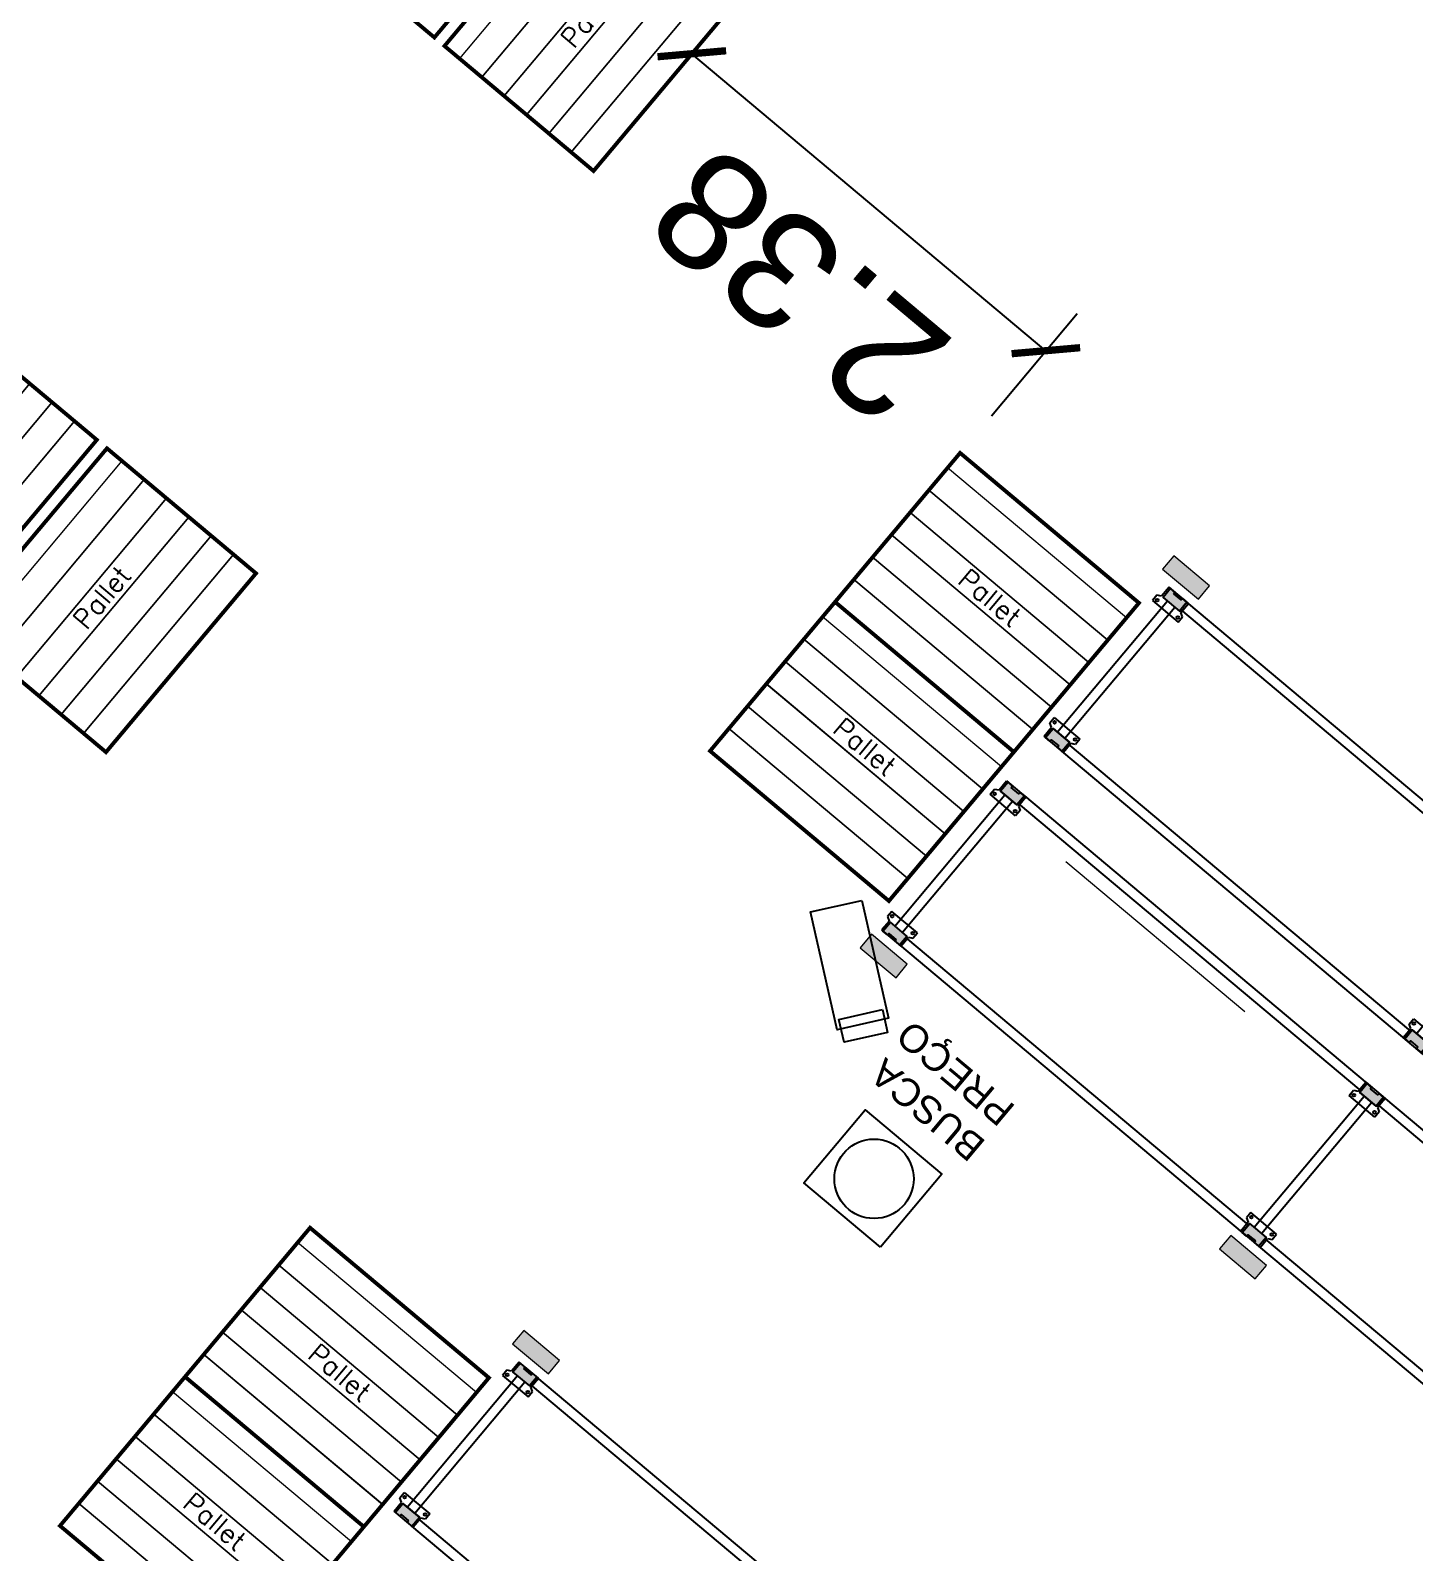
# Model space of a CAD drawing. Header units: metres. Extents: x 822482 to 822767, y 9662202 to 9662512.
# Drawn here: x 822639.11 to 822646.23, y 9662422.7 to 9662430.52 of the extents above; entities that cross this region are included whole.
import ezdxf

# ---------------------------------------------------------------- set-up
doc = ezdxf.new("R2010")
doc.units = ezdxf.units.M
for name, color, linetype, lineweight in [('#ARQ_MOB', 250, 'Continuous', 0), ('20006_ARQ_1400_3PV$0$ELETRICA', 130, 'Continuous', 0), ('ARQ_NE_PORTAPALLETS', 251, 'Continuous', 0)]:
    doc.layers.add(name, color=color, linetype=linetype, lineweight=lineweight)
doc.layers.add('#ARQ_TEXTO', color=8, linetype='Continuous')
doc.layers.add('wbc_gond_planta', color=7, linetype='Continuous')
doc.layers.add('ARQ_NE_COTAS', color=7, linetype='Continuous', true_color=0x000000)
doc.styles.add('Arial', font='arial.ttf', dxfattribs={"height": 0.6})
doc.styles.add('ROMANS', font='romans', dxfattribs={"height": 0.2})
doc.styles.get("Standard").update_dxf_attribs({"font": 'arial.ttf'})
doc.dimstyles.new('1-300', dxfattribs={"dimtxt": 0.6, "dimasz": 0.25, "dimexe": 0.25, "dimexo": 0.25, "dimgap": 0.25, "dimtad": 1, "dimzin": 4, "dimdsep": 46, "dimtxsty": 'Arial', "dimblk": 'ARCHTICK', "dimcen": 0.25, "dimclrd": 256, "dimclre": 256, "dimclrt": 256, "dimadec": 0, "dimazin": 0, "dimtfac": 0.066667, "dimtix": 1, "dimtofl": 0, "dimtmove": 0, "dimatfit": 3, "dimldrblk": 'ARCHTICK', "dimfxl": 0.25, "dimtvp": 1, "dimtolj": 1, "dimtzin": 0, "dimarcsym": 0})

# ---------------------------------------------------------------- blocks, each defined once
blk = doc.blocks.new('100100T11R230100')
at = {"layer": 'wbc_gond_planta'}
for points in [[(3, -1), (3, 0), (0, 0), (0, -6), (11, -6), (11, 0), (8, 0), (8, -1)], [(244, -1), (244, 0), (241, 0), (241, -6), (252, -6), (252, 0), (249, 0), (249, -1)], [(8, -99), (8, -100), (11, -100), (11, -94), (0, -94), (0, -100), (3, -100), (3, -99)], [(249, -99), (249, -100), (252, -100), (252, -94), (241, -94), (241, -100), (244, -100), (244, -99)]]:
    blk.add_hatch(color=8, dxfattribs=at).paths.add_polyline_path(points)
at = {"layer": 'wbc_gond_planta', "color": 8, "linetype": 'Continuous'}
for p, q in [((-0.98, 0), (11.98, 0)), ((-0.98, -6.01), (-0.98, 0)), ((11.98, 0), (11.98, -6.01)), ((240.02, 0), (252.98, 0)), ((240.02, -6.01), (240.02, 0)), ((252.98, 0), (252.98, -6.01)), ((-3.1, -7.19), (-0.98, -6.01)), ((-3.1, -10.7), (-3.1, -7.19)), ((11.98, -6.01), (14.1, -7.19)), ((14.1, -7.19), (14.1, -10.7)), ((237.9, -7.19), (240.02, -6.01)), ((237.9, -10.7), (237.9, -7.19)), ((252.98, -6.01), (255.1, -7.19)), ((255.1, -7.19), (255.1, -10.7)), ((14.1, -10.7), (-3.1, -10.7)), ((255.1, -10.7), (237.9, -10.7)), ((14.1, -89.3), (-3.1, -89.3)), ((-3.1, -89.3), (-3.1, -92.81)), ((-3.1, -92.81), (-0.98, -93.99)), ((11.98, -93.99), (14.1, -92.81)), ((14.1, -92.81), (14.1, -89.3)), ((255.1, -89.3), (237.9, -89.3)), ((237.9, -89.3), (237.9, -92.81)), ((237.9, -92.81), (240.02, -93.99)), ((252.98, -93.99), (255.1, -92.81)), ((255.1, -92.81), (255.1, -89.3)), ((-0.98, -93.99), (-0.98, -100)), ((-0.98, -100), (11.98, -100)), ((11.98, -100), (11.98, -93.99)), ((240.02, -93.99), (240.02, -100)), ((240.02, -100), (252.98, -100)), ((252.98, -100), (252.98, -93.99))]:
    blk.add_line(p, q, dxfattribs=at)
at = {"layer": 'wbc_gond_planta', "color": 8}
for p, q in [((3, 0), (0, 0)), ((0, 0), (0, -6)), ((3, -1), (3, 0)), ((8, 0), (8, -1)), ((8, 0), (11, 0)), ((11, 0), (241, 0)), ((11, 0), (11, -6)), ((244, 0), (241, 0)), ((241, 0), (241, -6)), ((244, -1), (244, 0)), ((249, 0), (249, -1)), ((249, 0), (252, 0)), ((252, 0), (252, -6)), ((11, -6), (0, -6)), ((8, -1), (3, -1)), ((3, -94), (3, -6)), ((8, -94), (8, -6)), ((11, -5), (241, -5)), ((252, -6), (241, -6)), ((249, -1), (244, -1)), ((244, -94), (244, -6)), ((249, -94), (249, -6)), ((0, -100), (0, -94)), ((11, -94), (0, -94)), ((3, -100), (0, -100)), ((8, -99), (3, -99)), ((3, -99), (3, -100)), ((8, -100), (8, -99)), ((8, -100), (11, -100)), ((11, -100), (11, -94)), ((11, -95), (241, -95)), ((11, -100), (241, -100)), ((241, -100), (241, -94)), ((252, -94), (241, -94)), ((244, -100), (241, -100)), ((249, -99), (244, -99)), ((244, -99), (244, -100)), ((249, -100), (249, -99)), ((249, -100), (252, -100)), ((252, -100), (252, -94))]:
    blk.add_line(p, q, dxfattribs=at)
for points in [[(3, -1), (3, 0), (0, 0), (0, -6), (11, -6), (11, 0), (8, 0), (8, -1)], [(244, -1), (244, 0), (241, 0), (241, -6), (252, -6), (252, 0), (249, 0), (249, -1)], [(8, -99), (8, -100), (11, -100), (11, -94), (0, -94), (0, -100), (3, -100), (3, -99)], [(249, -99), (249, -100), (252, -100), (252, -94), (241, -94), (241, -100), (244, -100), (244, -99)]]:
    blk.add_lwpolyline(points, close=True, dxfattribs=at)
for centre in [(-1.4, -9), (12.4, -9), (239.6, -9), (253.4, -9), (-1.4, -91), (12.4, -91), (239.6, -91), (253.4, -91)]:
    blk.add_circle(centre, 0.7, dxfattribs=at)
blk = doc.blocks.new('protetor')
blk.add_hatch(color=8).paths.add_polyline_path([(-3.5, -5), (-3.5, -14), (20.5, -14), (20.5, -5)])
at = {"color": 8}
blk.add_lwpolyline([(-3.5, -5), (-3.5, -14), (20.5, -14), (20.5, -5)], close=True, dxfattribs=at)
blk = doc.blocks.new('Pallet')
at = {"layer": '20006_ARQ_1400_3PV$0$ELETRICA', "true_color": 0xe3e3e3}
h = blk.add_hatch(dxfattribs=at)
h.set_pattern_fill('ANGLE', color=254, scale=100, angle=270)
h.set_pattern_definition([(270, (-6260213.56, 2250736.6), (698.5, -1e-13), [508, -190.5]), (0, (-6260213.56, 2250736.6), (2e-13, 698.5), [508, -190.5])])
h.paths.add_polyline_path([(38752, -4411.69), (38752, -4291.68), (38632, -4291.68), (38632, -4411.69)])
at = {"layer": '#ARQ_MOB', "transparency": 33554687, "const_width": 2}
blk.add_lwpolyline([(38575.33, -4328.34), (38455.33, -4328.34), (38455.33, -4428.34), (38575.33, -4428.34)], close=True, dxfattribs=at)
for points in [[(38575.33, -4328.34), (38455.33, -4328.34), (38455.33, -4328.34), (38575.33, -4328.34), (38575.33, -4330.83)], [(38575.33, -4338.33), (38455.33, -4338.33), (38455.33, -4353.33), (38575.33, -4353.33), (38575.33, -4338.33)], [(38575.33, -4353.33), (38455.33, -4353.33), (38455.33, -4368.33), (38575.33, -4368.33), (38575.33, -4353.33)], [(38575.33, -4368.33), (38455.33, -4368.33), (38455.33, -4383.33), (38575.33, -4383.33), (38575.33, -4368.33)], [(38575.33, -4383.32), (38455.33, -4383.32), (38455.33, -4398.32), (38575.33, -4398.32), (38575.33, -4383.32)], [(38575.33, -4398.32), (38455.33, -4398.32), (38455.33, -4413.32), (38575.33, -4413.32), (38575.33, -4398.32)], [(38575.33, -4413.31), (38455.33, -4413.31), (38455.33, -4428.31), (38575.33, -4428.31), (38575.33, -4413.31)]]:
    blk.add_lwpolyline(points)
at = {"layer": '#ARQ_TEXTO', "insert": (38515, -4375.5), "char_height": 10, "width": 346, "attachment_point": 5, "style": 'ROMANS'}
blk.add_mtext('Pallet', dxfattribs=at)
blk = doc.blocks.new('_ARCHTICK')
at = {"color": 0, "linetype": 'ByBlock', "const_width": 0.15}
blk.add_lwpolyline([(-0.5, -0.5), (0.5, 0.5)], dxfattribs=at)
blk = doc.blocks.new('*D508')
at = {"layer": 'ARQ_NE_COTAS', "lineweight": -2, "transparency": 16777216}
for p, q in [((364.6238, -231.2739), (364.6238, -232.0603)), ((362.2482, -231.3742), (362.2482, -232.0603)), ((362.2482, -231.8103), (364.6238, -231.8103))]:
    blk.add_line(p, q, dxfattribs=at)
at = {"layer": 'Defpoints', "color": 0, "transparency": 16777216}
for p in [(364.6238, -231.0239), (362.2482, -231.1242), (364.6238, -231.8103)]:
    blk.add_point(p, dxfattribs=at)
at = {"layer": 'ARQ_NE_COTAS', "lineweight": -2, "transparency": 16777216, "xscale": 0.25, "yscale": 0.25, "zscale": 0.25, "rotation": 180}
blk.add_blockref('_ARCHTICK', (362.2482, -231.8103), dxfattribs=at)
at = {"layer": 'ARQ_NE_COTAS', "lineweight": -2, "transparency": 16777216, "xscale": 0.25, "yscale": 0.25, "zscale": 0.25}
blk.add_blockref('_ARCHTICK', (364.6238, -231.8103), dxfattribs=at)
at = {"layer": 'ARQ_NE_COTAS', "transparency": 16777216, "insert": (363.436, -231.2538), "char_height": 0.6, "attachment_point": 5, "style": 'Arial'}
blk.add_mtext('\\A1;2.38', dxfattribs=at)
blk = doc.blocks.new('A$C8f1b9c42')
at = {"layer": 'ARQ_NE_PORTAPALLETS'}
for name, p, xscale, yscale, zscale, rotation in [('Pallet', (746.8015, -268.2081), 0.01, 0.01, 0.01, 180.000000003544), ('Pallet', (746.8015, -269.2081), 0.01, 0.01, 0.01, 180.000000003544), ('Pallet', (408.9068, 157.4294), 0.01, 0.01, 0.01, 270), ('Pallet', (409.9747, 157.4294), 0.01, 0.01, 0.01, 270), ('protetor', (358.5617, -228.9856), 0.01000000003725292, 0.01000000003725292, 0.01000000003725292, 180.000000003544), ('protetor', (360.9717, -228.9856), 0.01000000003725292, 0.01000000003725292, 0.01000000003725292, 180.000000003544), ('100100T11R230100', (358.5617, -229.9856), 0.01000000003725292, 0.01000000003725292, 0.01000000003725292, 180.000000003544), ('100100T11R230100', (360.9717, -229.9856), 0.01000000003725292, 0.01000000003725292, 0.01000000003725292, 180.000000003544), ('Pallet', (746.8015, -273.4076), 0.01, 0.01, 0.01, 180.000000003544), ('Pallet', (746.8015, -274.4076), 0.01, 0.01, 0.01, 180.000000003544), ('Pallet', (408.9068, 153.5294), 0.01, 0.01, 0.01, 270), ('Pallet', (409.9747, 153.5294), 0.01, 0.01, 0.01, 270), ('Pallet', (746.8015, -278.6574), 0.01, 0.01, 0.01, 180.000000003544)]:
    blk.add_blockref(name, p, dxfattribs=dict(at, xscale=xscale, yscale=yscale, zscale=zscale, rotation=rotation))
at = {"layer": 'ARQ_NE_PORTAPALLETS', "xscale": 0.01000000003725292, "yscale": 0.01000000003725292, "zscale": 0.01000000003725292}
for name, p in [('100100T11R230100', (358.4517, -225.0861)), ('protetor', (360.8617, -226.0861)), ('100100T11R230100', (356.0417, -230.2856)), ('100100T11R230100', (358.4517, -230.2856)), ('protetor', (360.8617, -231.2856))]:
    blk.add_blockref(name, p, dxfattribs=at)
at = {"layer": 'ARQ_NE_COTAS'}
dim = blk.add_linear_dim(base=(364.6238, -231.8103), p1=(362.2482, -231.1242), p2=(364.6238, -231.0239), dimstyle='1-300', dxfattribs=at)
dim.commit()
dim.dimension.update_dxf_attribs({"geometry": '*D508', "text_midpoint": (363.436, -231.2538)})

msp = doc.modelspace()

# ---------------------------------------------------------------- linework, layer by layer
at = {"layer": 'ARQ_NE_COTAS', "color": 1}
for points in [[(822643.3843, 9662426.0489), (822643.5212, 9662425.4435), (822643.2588, 9662425.3842), (822643.1219, 9662425.9896)], [(822643.4909, 9662425.4878), (822643.5175, 9662425.3703), (822643.2936, 9662425.3196), (822643.267, 9662425.4371)]]:
    msp.add_lwpolyline(points, close=True, dxfattribs=at)
at = {"layer": 'ARQ_NE_COTAS', "color": 6}
msp.add_lwpolyline([(822643.4804, 9662424.2668), (822643.0862, 9662424.5974), (822643.4013, 9662424.973), (822643.7955, 9662424.6423)], close=True, dxfattribs=at)
msp.add_circle((822643.4477, 9662424.6176), 0.2041, dxfattribs=at)

# ---------------------------------------------------------------- block references
at = {"ltscale": 10, "rotation": 140.0090103764572}
msp.add_blockref('A$C8f1b9c42', (822772.889, 9662018.4697), dxfattribs=at)

# ---------------------------------------------------------------- texts
at = {"layer": 'ARQ_NE_COTAS', "color": 6, "insert": (822643.9377, 9662424.6972), "char_height": 0.14212, "attachment_point": 1, "rotation": 140.00901}
msp.add_mtext_dynamic_manual_height_columns('BUSCA \\PPREÇO', width=0.059546, gutter_width=0.7106, heights=[0], dxfattribs=at)

doc.saveas('drawing.dxf')
